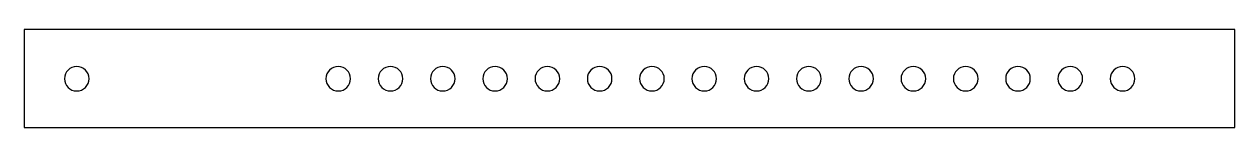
# Model space of a CAD drawing. Header units: millimetres. Extents: x 0 to 295, y 0 to 24.
import ezdxf

# ---------------------------------------------------------------- set-up
doc = ezdxf.new("R2010")
doc.units = ezdxf.units.MM
doc.layers.add('vector-cut', color=5, linetype='Continuous', true_color=0x0000ff)

msp = doc.modelspace()

# ---------------------------------------------------------------- linework, layer by layer
at = {"layer": 'vector-cut'}
for points in [[(295, 24), (0, 24)], [(0, 24), (0, 0)], [(295, 0), (295, 24)], [(0, 0), (295, 0)]]:
    msp.add_lwpolyline(points, dxfattribs=at)
for points in [[(12.8, 14.95), (11.15, 14.95), (9.8, 13.6), (9.8, 11.95)], [(15.8, 11.95), (15.8, 13.6), (14.46, 14.95), (12.8, 14.95)], [(76.52, 14.95), (74.86, 14.95), (73.52, 13.6), (73.52, 11.95)], [(79.52, 11.95), (79.52, 13.6), (78.17, 14.95), (76.52, 14.95)], [(89.26, 14.95), (87.6, 14.95), (86.26, 13.6), (86.26, 11.95)], [(92.26, 11.95), (92.26, 13.6), (90.92, 14.95), (89.26, 14.95)], [(102, 14.95), (100.34, 14.95), (99, 13.6), (99, 11.95)], [(105, 11.95), (105, 13.6), (103.66, 14.95), (102, 14.95)], [(114.74, 14.95), (113.09, 14.95), (111.74, 13.6), (111.74, 11.95)], [(117.74, 11.95), (117.74, 13.6), (116.4, 14.95), (114.74, 14.95)], [(127.49, 14.95), (125.83, 14.95), (124.49, 13.6), (124.49, 11.95)], [(130.49, 11.95), (130.49, 13.6), (129.14, 14.95), (127.49, 14.95)], [(140.23, 14.95), (138.57, 14.95), (137.23, 13.6), (137.23, 11.95)], [(143.23, 11.95), (143.23, 13.6), (141.89, 14.95), (140.23, 14.95)], [(152.97, 14.95), (151.31, 14.95), (149.97, 13.6), (149.97, 11.95)], [(155.97, 11.95), (155.97, 13.6), (154.63, 14.95), (152.97, 14.95)], [(165.71, 14.95), (164.06, 14.95), (162.71, 13.6), (162.71, 11.95)], [(168.71, 11.95), (168.71, 13.6), (167.37, 14.95), (165.71, 14.95)], [(178.46, 14.95), (176.8, 14.95), (175.46, 13.6), (175.46, 11.95)], [(181.46, 11.95), (181.46, 13.6), (180.11, 14.95), (178.46, 14.95)], [(191.2, 14.95), (189.54, 14.95), (188.2, 13.6), (188.2, 11.95)], [(194.2, 11.95), (194.2, 13.6), (192.86, 14.95), (191.2, 14.95)], [(203.94, 14.95), (202.28, 14.95), (200.94, 13.6), (200.94, 11.95)], [(206.94, 11.95), (206.94, 13.6), (205.6, 14.95), (203.94, 14.95)], [(216.68, 14.95), (215.03, 14.95), (213.68, 13.6), (213.68, 11.95)], [(219.68, 11.95), (219.68, 13.6), (218.34, 14.95), (216.68, 14.95)], [(229.43, 14.95), (227.77, 14.95), (226.43, 13.6), (226.43, 11.95)], [(232.43, 11.95), (232.43, 13.6), (231.08, 14.95), (229.43, 14.95)], [(242.17, 14.95), (240.51, 14.95), (239.17, 13.6), (239.17, 11.95)], [(245.17, 11.95), (245.17, 13.6), (243.83, 14.95), (242.17, 14.95)], [(254.91, 14.95), (253.25, 14.95), (251.91, 13.6), (251.91, 11.95)], [(257.91, 11.95), (257.91, 13.6), (256.57, 14.95), (254.91, 14.95)], [(267.65, 14.95), (266, 14.95), (264.65, 13.6), (264.65, 11.95)], [(270.65, 11.95), (270.65, 13.6), (269.31, 14.95), (267.65, 14.95)], [(9.8, 11.95), (9.8, 10.29), (11.15, 8.95), (12.8, 8.95)], [(12.8, 8.95), (14.46, 8.95), (15.8, 10.29), (15.8, 11.95)], [(73.52, 11.95), (73.52, 10.29), (74.86, 8.95), (76.52, 8.95)], [(76.52, 8.95), (78.17, 8.95), (79.52, 10.29), (79.52, 11.95)], [(86.26, 11.95), (86.26, 10.29), (87.6, 8.95), (89.26, 8.95)], [(89.26, 8.95), (90.92, 8.95), (92.26, 10.29), (92.26, 11.95)], [(99, 11.95), (99, 10.29), (100.34, 8.95), (102, 8.95)], [(102, 8.95), (103.66, 8.95), (105, 10.29), (105, 11.95)], [(111.74, 11.95), (111.74, 10.29), (113.09, 8.95), (114.74, 8.95)], [(114.74, 8.95), (116.4, 8.95), (117.74, 10.29), (117.74, 11.95)], [(124.49, 11.95), (124.49, 10.29), (125.83, 8.95), (127.49, 8.95)], [(127.49, 8.95), (129.14, 8.95), (130.49, 10.29), (130.49, 11.95)], [(137.23, 11.95), (137.23, 10.29), (138.57, 8.95), (140.23, 8.95)], [(140.23, 8.95), (141.89, 8.95), (143.23, 10.29), (143.23, 11.95)], [(149.97, 11.95), (149.97, 10.29), (151.31, 8.95), (152.97, 8.95)], [(152.97, 8.95), (154.63, 8.95), (155.97, 10.29), (155.97, 11.95)], [(162.71, 11.95), (162.71, 10.29), (164.06, 8.95), (165.71, 8.95)], [(165.71, 8.95), (167.37, 8.95), (168.71, 10.29), (168.71, 11.95)], [(175.46, 11.95), (175.46, 10.29), (176.8, 8.95), (178.46, 8.95)], [(178.46, 8.95), (180.11, 8.95), (181.46, 10.29), (181.46, 11.95)], [(188.2, 11.95), (188.2, 10.29), (189.54, 8.95), (191.2, 8.95)], [(191.2, 8.95), (192.86, 8.95), (194.2, 10.29), (194.2, 11.95)], [(200.94, 11.95), (200.94, 10.29), (202.28, 8.95), (203.94, 8.95)], [(203.94, 8.95), (205.6, 8.95), (206.94, 10.29), (206.94, 11.95)], [(213.68, 11.95), (213.68, 10.29), (215.03, 8.95), (216.68, 8.95)], [(216.68, 8.95), (218.34, 8.95), (219.68, 10.29), (219.68, 11.95)], [(226.43, 11.95), (226.43, 10.29), (227.77, 8.95), (229.43, 8.95)], [(229.43, 8.95), (231.08, 8.95), (232.43, 10.29), (232.43, 11.95)], [(239.17, 11.95), (239.17, 10.29), (240.51, 8.95), (242.17, 8.95)], [(242.17, 8.95), (243.83, 8.95), (245.17, 10.29), (245.17, 11.95)], [(251.91, 11.95), (251.91, 10.29), (253.25, 8.95), (254.91, 8.95)], [(254.91, 8.95), (256.57, 8.95), (257.91, 10.29), (257.91, 11.95)], [(264.65, 11.95), (264.65, 10.29), (266, 8.95), (267.65, 8.95)], [(267.65, 8.95), (269.31, 8.95), (270.65, 10.29), (270.65, 11.95)]]:
    msp.add_open_spline(points, degree=3, dxfattribs=at)

doc.saveas('drawing.dxf')
